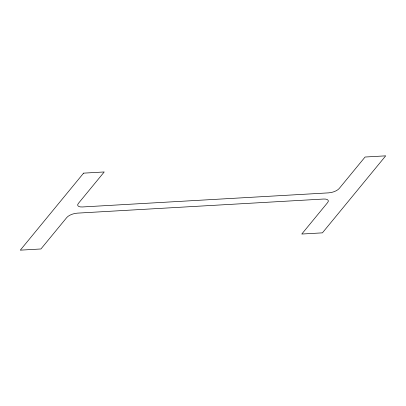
<?xml version="1.0" encoding="UTF-8"?>
<svg xmlns="http://www.w3.org/2000/svg" width="406" height="406" viewBox="0 0 406 406"><rect width="100%" height="100%" fill="white"/><g stroke="black" fill="none" stroke-linecap="round" stroke-linejoin="round"><path stroke-width="0.61" d="M83.595 173.144L20.3 250.157L40.93 248.974L66.807 217.489A8.252 3.304 -16.7 0 1 77.318 213.14L323.607 199.036A8.252 3.304 -16.7 0 1 327.652 202.553L301.775 234.039L322.405 232.856L385.7 155.843L365.07 157.026L339.193 188.511A8.252 3.304 -16.7 0 1 328.682 192.86L82.393 206.964A8.252 3.304 -16.7 0 1 78.348 203.447L104.225 171.961L83.595 173.144"/></g></svg>
